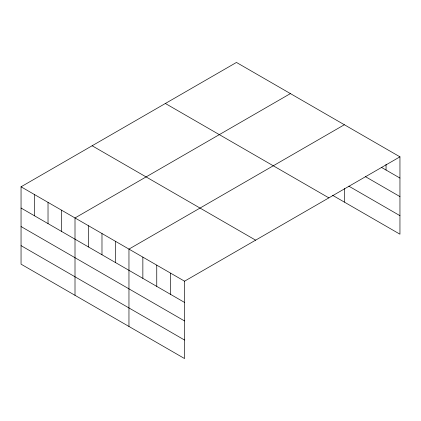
<?xml version="1.0" encoding="UTF-8"?>
<svg xmlns="http://www.w3.org/2000/svg" width="421" height="421" viewBox="0 0 421 421"><rect width="100%" height="100%" fill="white"/><g stroke="black" fill="none" stroke-linecap="round" stroke-linejoin="round"><path stroke-width="0.63" d="M21.05 186.803L184.545 281.196L184.545 358.555L21.05 264.162L21.05 186.803L236.455 62.445L399.95 156.838L399.95 234.197L332.558 195.286M290.406 93.594L75.006 217.957L75.006 295.316M344.362 124.742L128.958 249.106L128.958 326.464M184.545 281.196L399.95 156.838M381.605 167.474L399.95 178.067M365.486 176.688L399.95 196.591M348.809 186.145L399.95 215.673M165.369 103.482L328.869 197.875M92.131 145.766L255.631 240.159M21.05 208.032L184.545 302.431M21.05 226.556L184.545 320.949M21.05 245.643L184.545 340.036M386.052 164.253L386.052 170.042M344.362 188.519L344.362 202.101M170.647 273.176L170.647 294.405M156.754 265.151L156.754 286.38M142.856 257.126L142.856 278.36M115.47 241.317L115.47 262.546M101.982 233.529L101.982 254.758M88.494 225.74L88.494 246.974M61.513 210.168L61.513 231.397M48.026 202.38L48.026 223.609M34.538 194.591L34.538 215.82"/></g></svg>
